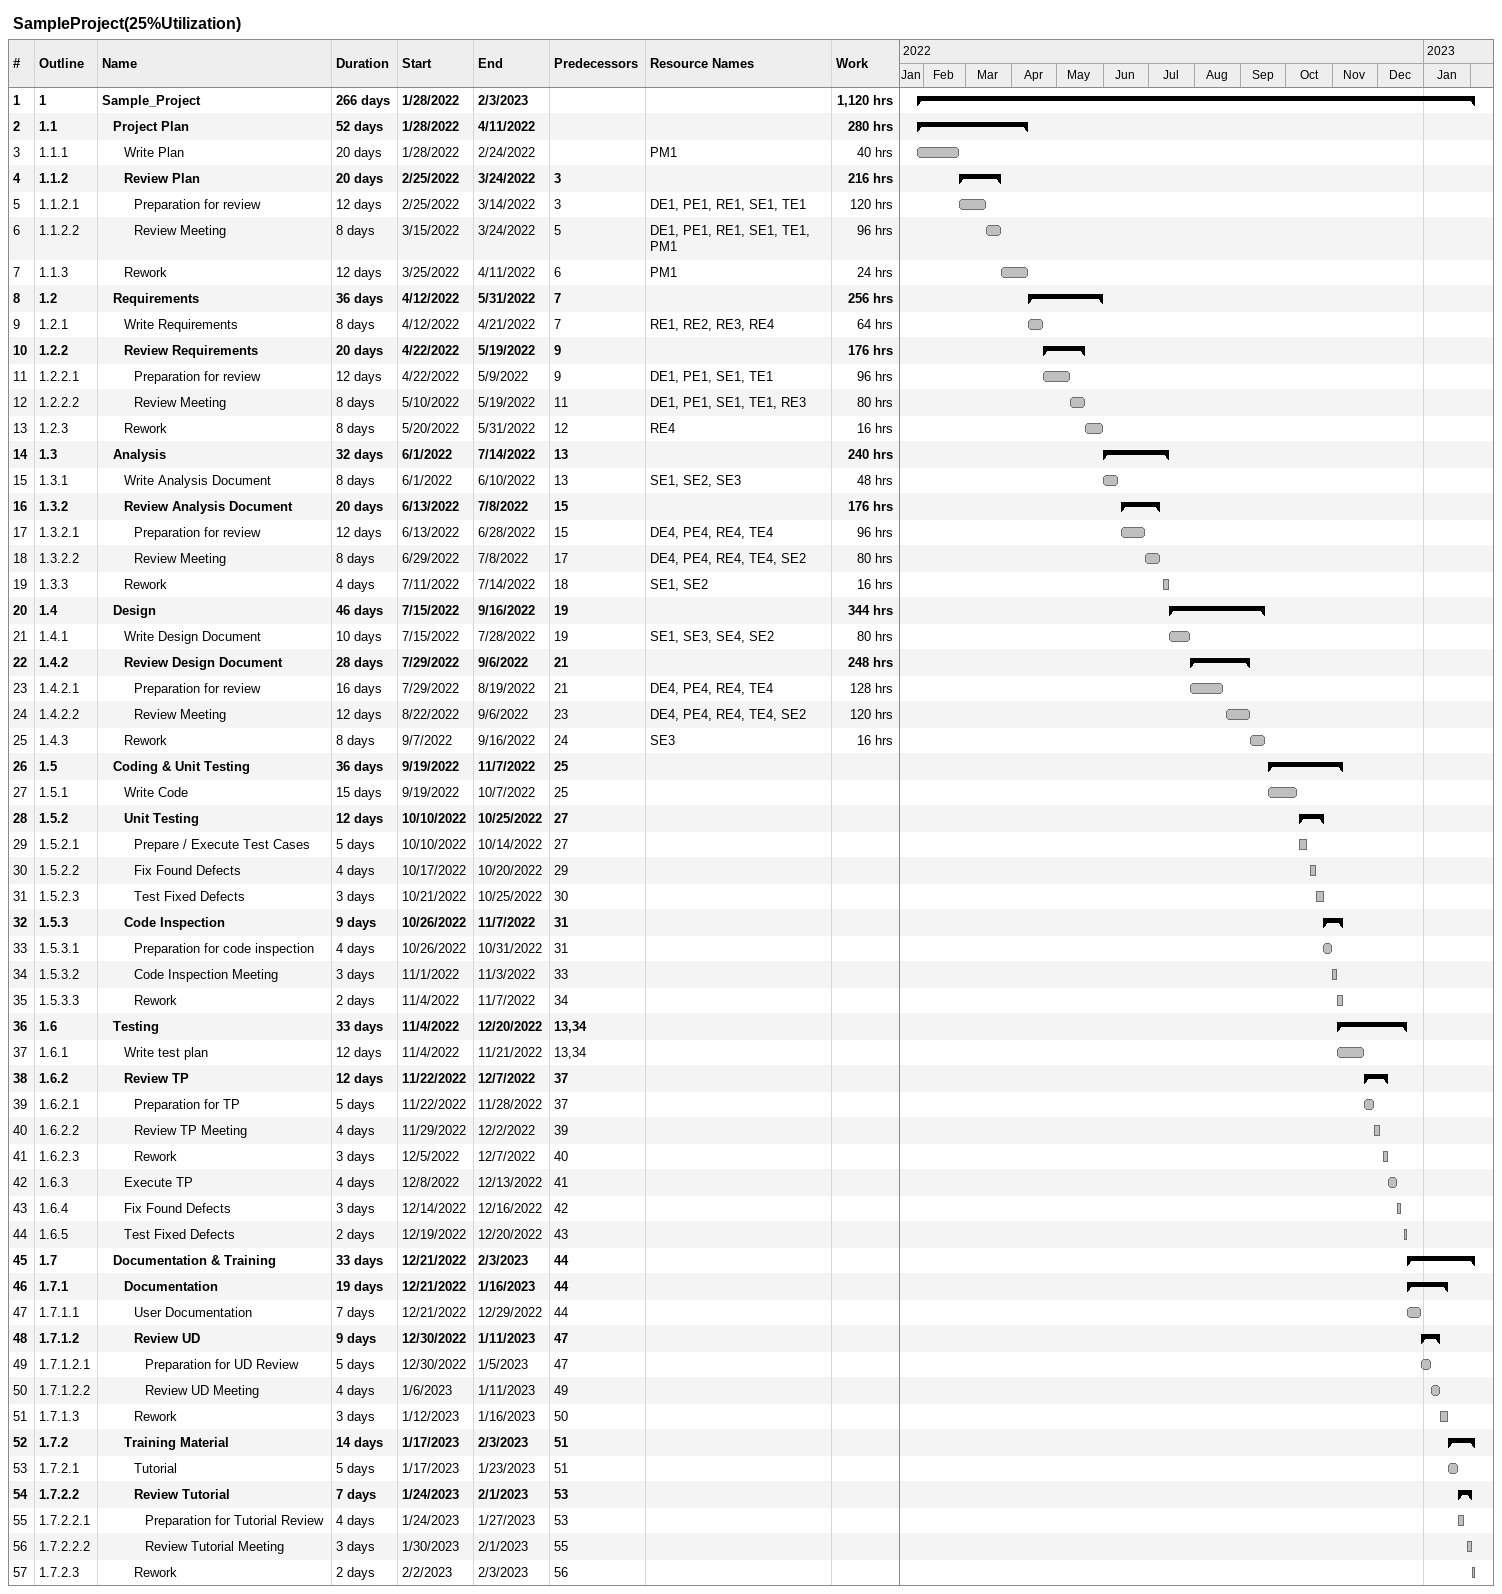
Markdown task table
SampleProject(25%Utilization)

| ID | WBS | Task | Duration | Start | Finish | Predecessors | Resources | Work (h) |
|---|---|---|---|---|---|---|---|---|
| 1 | 1 | **Sample_Project** | 266d | 2022-01-28 | 2023-02-03 |  |  | 1120 |
| 2 | 1.1 | **Project Plan** | 52d | 2022-01-28 | 2022-04-11 |  |  | 280 |
| 3 | 1.1.1 | Write Plan | 20d | 2022-01-28 | 2022-02-24 |  | PM1 | 40 |
| 4 | 1.1.2 | **Review Plan** | 20d | 2022-02-25 | 2022-03-24 | 3 |  | 216 |
| 5 | 1.1.2.1 | Preparation for review | 12d | 2022-02-25 | 2022-03-14 | 3 | DE1, PE1, RE1, SE1, TE1 | 120 |
| 6 | 1.1.2.2 | Review Meeting | 8d | 2022-03-15 | 2022-03-24 | 5 | DE1, PE1, RE1, SE1, TE1, PM1 | 96 |
| 7 | 1.1.3 | Rework | 12d | 2022-03-25 | 2022-04-11 | 6 | PM1 | 24 |
| 8 | 1.2 | **Requirements** | 36d | 2022-04-12 | 2022-05-31 | 7 |  | 256 |
| 9 | 1.2.1 | Write Requirements | 8d | 2022-04-12 | 2022-04-21 | 7 | RE1, RE2, RE3, RE4 | 64 |
| 10 | 1.2.2 | **Review Requirements** | 20d | 2022-04-22 | 2022-05-19 | 9 |  | 176 |
| 11 | 1.2.2.1 | Preparation for review | 12d | 2022-04-22 | 2022-05-09 | 9 | DE1, PE1, SE1, TE1 | 96 |
| 12 | 1.2.2.2 | Review Meeting | 8d | 2022-05-10 | 2022-05-19 | 11 | DE1, PE1, SE1, TE1, RE3 | 80 |
| 13 | 1.2.3 | Rework | 8d | 2022-05-20 | 2022-05-31 | 12 | RE4 | 16 |
| 14 | 1.3 | **Analysis** | 32d | 2022-06-01 | 2022-07-14 | 13 |  | 240 |
| 15 | 1.3.1 | Write Analysis Document | 8d | 2022-06-01 | 2022-06-10 | 13 | SE1, SE2, SE3 | 48 |
| 16 | 1.3.2 | **Review Analysis Document** | 20d | 2022-06-13 | 2022-07-08 | 15 |  | 176 |
| 17 | 1.3.2.1 | Preparation for review | 12d | 2022-06-13 | 2022-06-28 | 15 | DE4, PE4, RE4, TE4 | 96 |
| 18 | 1.3.2.2 | Review Meeting | 8d | 2022-06-29 | 2022-07-08 | 17 | DE4, PE4, RE4, TE4, SE2 | 80 |
| 19 | 1.3.3 | Rework | 4d | 2022-07-11 | 2022-07-14 | 18 | SE1, SE2 | 16 |
| 20 | 1.4 | **Design** | 46d | 2022-07-15 | 2022-09-16 | 19 |  | 344 |
| 21 | 1.4.1 | Write Design Document | 10d | 2022-07-15 | 2022-07-28 | 19 | SE1, SE3, SE4, SE2 | 80 |
| 22 | 1.4.2 | **Review Design Document** | 28d | 2022-07-29 | 2022-09-06 | 21 |  | 248 |
| 23 | 1.4.2.1 | Preparation for review | 16d | 2022-07-29 | 2022-08-19 | 21 | DE4, PE4, RE4, TE4 | 128 |
| 24 | 1.4.2.2 | Review Meeting | 12d | 2022-08-22 | 2022-09-06 | 23 | DE4, PE4, RE4, TE4, SE2 | 120 |
| 25 | 1.4.3 | Rework | 8d | 2022-09-07 | 2022-09-16 | 24 | SE3 | 16 |
| 26 | 1.5 | **Coding & Unit Testing** | 36d | 2022-09-19 | 2022-11-07 | 25 |  |  |
| 27 | 1.5.1 | Write Code | 15d | 2022-09-19 | 2022-10-07 | 25 |  |  |
| 28 | 1.5.2 | **Unit Testing** | 12d | 2022-10-10 | 2022-10-25 | 27 |  |  |
| 29 | 1.5.2.1 | Prepare / Execute Test Cases | 5d | 2022-10-10 | 2022-10-14 | 27 |  |  |
| 30 | 1.5.2.2 | Fix Found Defects | 4d | 2022-10-17 | 2022-10-20 | 29 |  |  |
| 31 | 1.5.2.3 | Test Fixed Defects | 3d | 2022-10-21 | 2022-10-25 | 30 |  |  |
| 32 | 1.5.3 | **Code Inspection** | 9d | 2022-10-26 | 2022-11-07 | 31 |  |  |
| 33 | 1.5.3.1 | Preparation for code inspection | 4d | 2022-10-26 | 2022-10-31 | 31 |  |  |
| 34 | 1.5.3.2 | Code Inspection Meeting | 3d | 2022-11-01 | 2022-11-03 | 33 |  |  |
| 35 | 1.5.3.3 | Rework | 2d | 2022-11-04 | 2022-11-07 | 34 |  |  |
| 36 | 1.6 | **Testing** | 33d | 2022-11-04 | 2022-12-20 | 13, 34 |  |  |
| 37 | 1.6.1 | Write test plan | 12d | 2022-11-04 | 2022-11-21 | 13, 34 |  |  |
| 38 | 1.6.2 | **Review TP** | 12d | 2022-11-22 | 2022-12-07 | 37 |  |  |
| 39 | 1.6.2.1 | Preparation for TP | 5d | 2022-11-22 | 2022-11-28 | 37 |  |  |
| 40 | 1.6.2.2 | Review TP Meeting | 4d | 2022-11-29 | 2022-12-02 | 39 |  |  |
| 41 | 1.6.2.3 | Rework | 3d | 2022-12-05 | 2022-12-07 | 40 |  |  |
| 42 | 1.6.3 | Execute TP | 4d | 2022-12-08 | 2022-12-13 | 41 |  |  |
| 43 | 1.6.4 | Fix Found Defects | 3d | 2022-12-14 | 2022-12-16 | 42 |  |  |
| 44 | 1.6.5 | Test Fixed Defects | 2d | 2022-12-19 | 2022-12-20 | 43 |  |  |
| 45 | 1.7 | **Documentation & Training** | 33d | 2022-12-21 | 2023-02-03 | 44 |  |  |
| 46 | 1.7.1 | **Documentation** | 19d | 2022-12-21 | 2023-01-16 | 44 |  |  |
| 47 | 1.7.1.1 | User Documentation | 7d | 2022-12-21 | 2022-12-29 | 44 |  |  |
| 48 | 1.7.1.2 | **Review UD** | 9d | 2022-12-30 | 2023-01-11 | 47 |  |  |
| 49 | 1.7.1.2.1 | Preparation for UD Review | 5d | 2022-12-30 | 2023-01-05 | 47 |  |  |
| 50 | 1.7.1.2.2 | Review UD Meeting | 4d | 2023-01-06 | 2023-01-11 | 49 |  |  |
| 51 | 1.7.1.3 | Rework | 3d | 2023-01-12 | 2023-01-16 | 50 |  |  |
| 52 | 1.7.2 | **Training Material** | 14d | 2023-01-17 | 2023-02-03 | 51 |  |  |
| 53 | 1.7.2.1 | Tutorial | 5d | 2023-01-17 | 2023-01-23 | 51 |  |  |
| 54 | 1.7.2.2 | **Review Tutorial** | 7d | 2023-01-24 | 2023-02-01 | 53 |  |  |
| 55 | 1.7.2.2.1 | Preparation for Tutorial Review | 4d | 2023-01-24 | 2023-01-27 | 53 |  |  |
| 56 | 1.7.2.2.2 | Review Tutorial Meeting | 3d | 2023-01-30 | 2023-02-01 | 55 |  |  |
| 57 | 1.7.2.3 | Rework | 2d | 2023-02-02 | 2023-02-03 | 56 |  |  |
